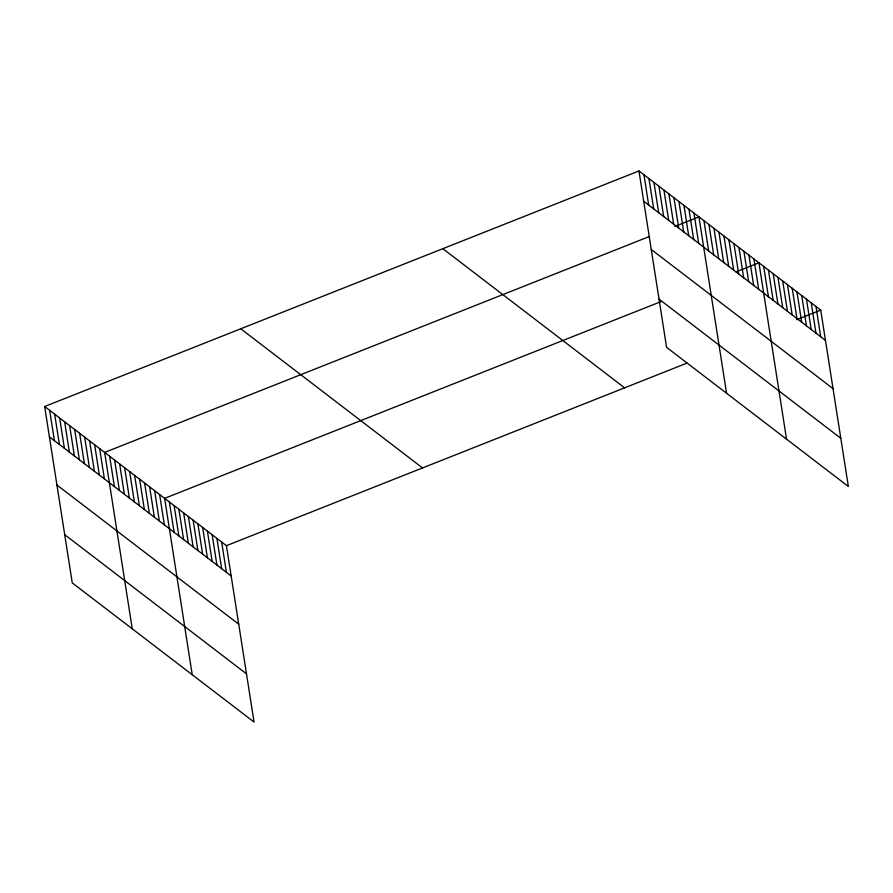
<?xml version="1.0" encoding="UTF-8"?>
<svg xmlns="http://www.w3.org/2000/svg" width="893" height="893" viewBox="0 0 893 893"><rect width="100%" height="100%" fill="white"/><g stroke="black" fill="none" stroke-linecap="round" stroke-linejoin="round"><path stroke-width="1.34" d="M44.65 406.516L226.42 545.668L254.047 722.046L72.266 582.895L44.65 406.516L638.953 170.954L820.734 310.105L848.35 486.484L666.58 347.332L638.953 170.954M649.278 236.556L104.637 452.427L132.253 628.817M674.751 226.465L698.94 216.876L726.567 393.255M660.865 301.667L164.625 498.35L192.241 674.728M735.999 271.885L758.927 262.799L786.543 439.177M226.42 545.668L687.007 363.105M796.534 319.694L820.734 310.105M643.708 201.26L825.478 340.412M651.254 249.471L833.024 388.622M659.034 299.133L840.804 438.284M442.839 248.689L624.609 387.841M240.775 328.78L422.545 467.932M49.394 436.822L231.164 575.974M56.94 485.022L238.721 624.174M64.72 534.695L246.49 673.835M815.979 306.466L820.723 336.773M811.224 302.827L815.968 333.134M806.468 299.188L811.212 329.495M801.713 295.55L806.457 325.856M796.958 291.911L801.702 322.217M792.203 288.272L796.947 318.578M787.447 284.633L792.203 314.939M782.692 280.994L787.447 311.3M777.948 277.355L782.692 307.661M773.193 273.716L777.937 304.022M768.438 270.077L773.182 300.383M763.682 266.438L768.426 296.744M753.926 258.97L758.67 289.276M748.926 255.141L753.681 285.447M743.936 251.313L748.68 281.619M738.935 247.484L743.679 277.79M733.934 243.666L738.678 273.972M728.934 239.837L733.678 270.144M723.933 236.009L728.677 266.315M718.932 232.18L723.687 262.486M713.942 228.351L718.686 258.657M708.942 224.523L713.686 254.84M703.941 220.705L708.685 251.011M693.939 213.047L698.694 243.354M688.95 209.219L693.694 239.525M683.949 205.39L688.693 235.707M678.948 201.572L683.692 231.879M673.947 197.744L678.691 228.05M668.946 193.915L673.69 224.221M663.945 190.086L668.701 220.392M658.956 186.257L663.7 216.564M653.955 182.44L658.699 212.746M648.954 178.611L653.698 208.917M643.953 174.782L648.698 205.089M221.665 542.029L226.409 572.335M216.91 538.39L221.665 568.696M212.166 534.751L216.91 565.057M207.41 531.112L212.154 561.418M202.655 527.462L207.399 557.779M197.9 523.823L202.644 554.14M193.145 520.184L197.889 550.501M188.39 516.545L193.134 546.862M183.634 512.906L188.378 543.212M178.879 509.267L183.623 539.573M174.124 505.628L178.879 535.934M169.369 501.989L174.124 532.295M159.624 494.521L164.368 524.838M154.623 490.704L159.367 521.01M149.622 486.875L154.366 517.181M144.621 483.046L149.365 513.352M139.621 479.217L144.376 509.523M134.631 475.389L139.375 505.695M129.63 471.571L134.374 501.877M124.629 467.742L129.373 498.048M119.629 463.913L124.373 494.22M114.628 460.085L119.383 490.391M109.638 456.256L114.382 486.562M99.636 448.61L104.381 478.916M94.636 444.781L99.38 475.087M89.635 440.952L94.39 471.258M84.645 437.124L89.389 467.43M79.644 433.295L84.388 463.612M74.644 429.477L79.388 459.783M69.643 425.648L74.387 455.955M64.642 421.82L69.386 452.126M59.641 417.991L64.396 448.297M54.652 414.162L59.396 444.468M49.651 410.345L54.395 440.651"/></g></svg>
